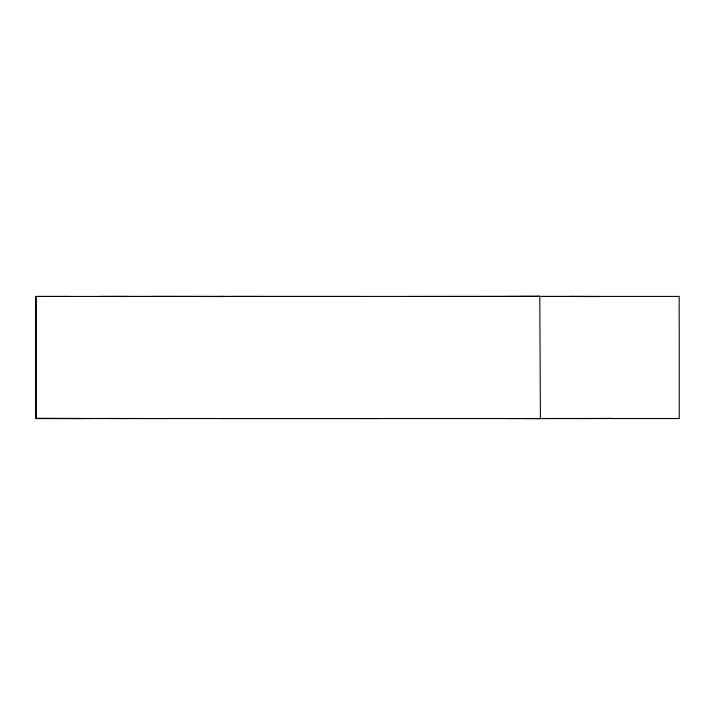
<?xml version="1.0" encoding="UTF-8"?>
<svg xmlns="http://www.w3.org/2000/svg" width="715" height="715" viewBox="0 0 715 715"><rect width="100%" height="100%" fill="white"/><g stroke="black" fill="none" stroke-linecap="round" stroke-linejoin="round"><path stroke-width="1.07" d="M35.777 418.543L35.777 296.448L679.187 296.412L679.25 418.543L35.75 418.534L35.813 296.448M536.947 296.466L539.789 296.412L540.406 418.543L523.907 418.534M118.368 296.537L128.682 296.439M123.856 296.439L98.411 296.484L361.325 296.475M69.757 296.439L35.75 296.484L35.813 418.534L84.084 418.552M406.942 296.466L539.789 296.412L518.581 296.457M577.014 418.543L612.371 418.454L506.577 418.552M219.907 418.534L379.924 418.534M506.577 296.448L599.322 296.519L570.061 296.439M232.661 296.457L262.164 296.484M151.616 296.43L225.225 296.51L219.916 296.439M536.75 418.534L540.406 418.543M166.291 418.543L36.09 418.409L91.35 418.534M107.313 418.472L128.798 418.552"/></g></svg>
